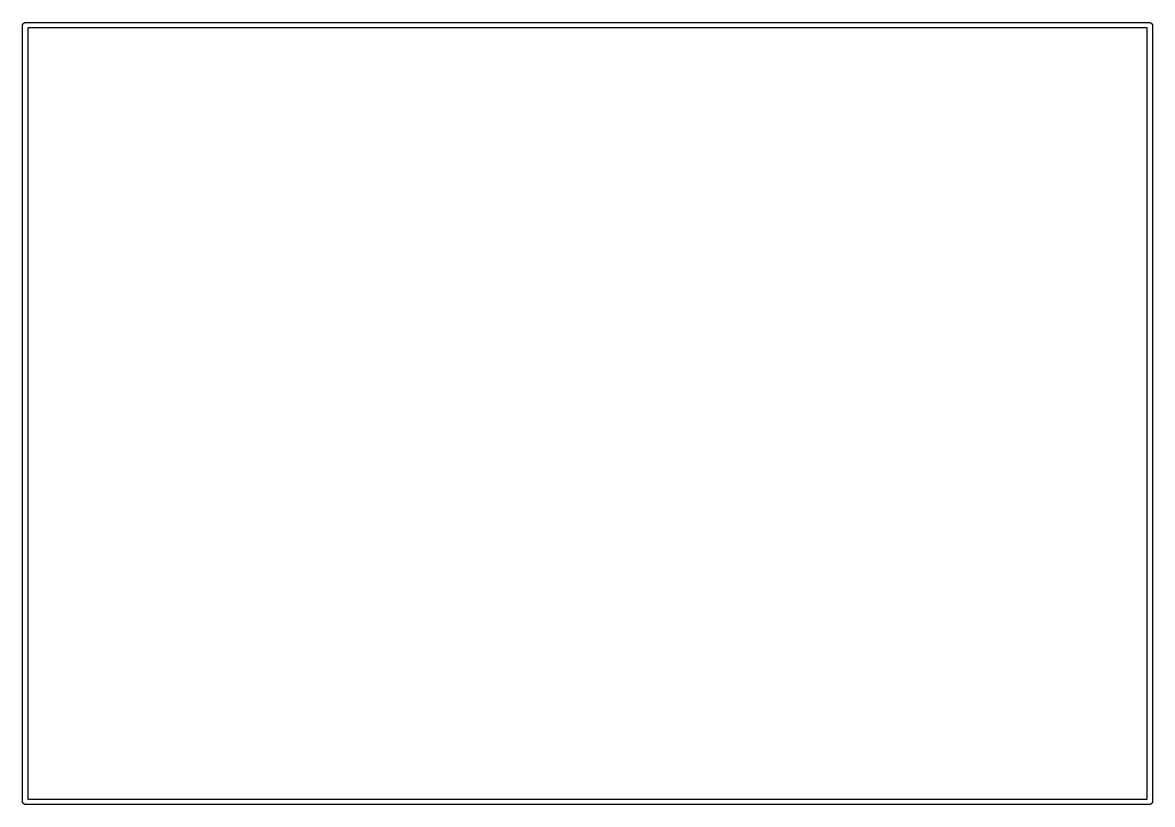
# Model space of a CAD drawing. Extents: x 117 to 159.6, y -111.3 to -81.9.
import ezdxf

# ---------------------------------------------------------------- set-up
doc = ezdxf.new("R2010")
doc.units = 0
doc.layers.add('BLACK', color=7, linetype='CONTINUOUS')

msp = doc.modelspace()

# ---------------------------------------------------------------- linework, layer by layer
at = {"layer": 'BLACK', "linetype": 'CONTINUOUS'}
for p, q in [((117.0496, -82), (117.051521, -81.980491)), ((117.051521, -111.269509), (117.0496, -82)), ((117.051521, -81.980491), (117.066453, -81.944443)), ((117.066453, -81.944443), (117.094043, -81.916853)), ((117.094043, -81.916853), (117.130091, -81.901921)), ((117.130091, -81.901921), (159.5, -81.9)), ((159.400006, -82.098084), (117.247686, -82.099995)), ((117.247686, -82.099995), (117.249593, -111.151915)), ((159.401913, -111.150004), (159.400006, -82.098084)), ((159.5, -81.9), (159.519509, -81.901921)), ((159.519509, -81.901921), (159.555557, -81.916853)), ((159.555557, -81.916853), (159.583147, -81.944443)), ((159.583147, -81.944443), (159.598079, -81.980491)), ((159.598079, -81.980491), (159.6, -111.25)), ((117.066453, -111.305557), (117.051521, -111.269509)), ((117.094043, -111.333147), (117.066453, -111.305557)), ((117.130091, -111.348079), (117.094043, -111.333147)), ((117.1496, -111.35), (117.130091, -111.348079)), ((159.519509, -111.348079), (117.1496, -111.35)), ((117.249593, -111.151915), (159.401913, -111.150004)), ((159.555557, -111.333147), (159.519509, -111.348079)), ((159.583147, -111.305557), (159.555557, -111.333147)), ((159.598079, -111.269509), (159.583147, -111.305557)), ((159.6, -111.25), (159.598079, -111.269509))]:
    msp.add_line(p, q, dxfattribs=at)

doc.saveas('drawing.dxf')
